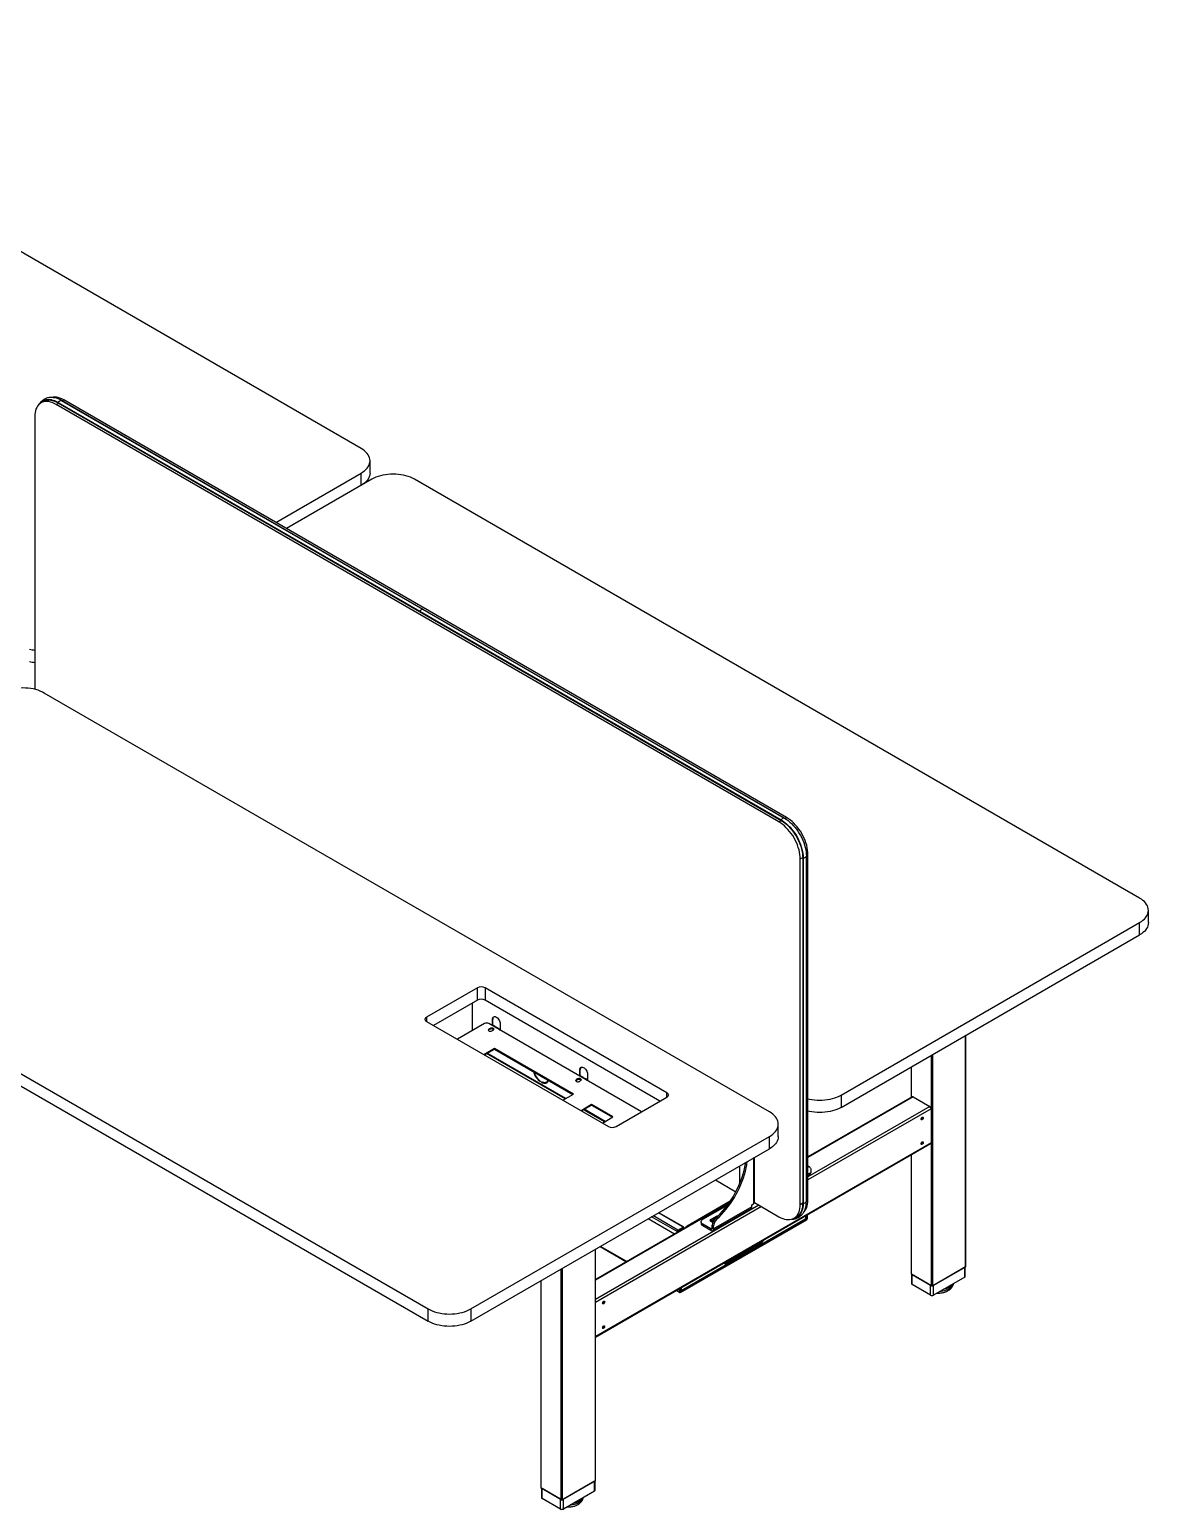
# Model space of a CAD drawing. Header units: millimetres. Extents: x -429 to 8084, y -321 to 4476.
# Drawn here: x 6229 to 8084, y 0 to 2452 of the extents above; entities that cross this region are included whole.
import ezdxf

# ---------------------------------------------------------------- set-up
doc = ezdxf.new("R2010")
doc.units = ezdxf.units.MM
doc.header["$LTSCALE"] = 100

msp = doc.modelspace()

# ---------------------------------------------------------------- linework, layer by layer
at = {"color": 7, "linetype": 'Continuous', "lineweight": -3}
for p, q in [((6778.51, 1758), (5576.43, 2451.95)), ((6252.53, 1836.27), (6247.58, 1833.42)), ((6272.58, 1830.94), (6276.55, 1833.23)), ((7471.12, 1139.04), (6272.58, 1830.94)), ((6276.11, 1833.8), (6875.39, 1487.85)), ((6276.11, 1833.8), (6276.11, 1833.55)), ((6276.11, 1833.55), (6875.39, 1487.6)), ((6276.16, 1833.46), (6875.43, 1487.51)), ((6276.28, 1834.24), (6875.55, 1488.29)), ((6281.6, 1837.32), (6880.88, 1491.36)), ((6880.94, 1491.34), (6281.67, 1837.29)), ((6282.62, 1836.74), (6285.31, 1838.29)), ((7483.85, 1146.38), (6285.31, 1838.29)), ((6237.22, 1810.52), (6237.22, 1358.84)), ((6636.8, 1635.37), (6778.51, 1717.18)), ((6778.51, 1696.77), (6778.51, 1717.18)), ((6793.16, 1717.18), (6793.16, 1737.59)), ((6796.19, 1706.98), (6654.48, 1625.17)), ((8068.98, 1013.03), (6866.9, 1706.98)), ((6875.39, 1487.85), (7474.66, 1141.89)), ((6875.39, 1487.85), (6875.39, 1487.6)), ((6875.39, 1487.6), (7474.66, 1141.65)), ((6875.43, 1487.51), (7474.7, 1141.56)), ((6875.55, 1488.29), (7474.83, 1142.34)), ((6880.88, 1491.36), (7480.15, 1145.41)), ((7480.21, 1145.39), (6880.94, 1491.34)), ((7455.21, 658.71), (6253.13, 1352.65)), ((7471.12, 1139.04), (7475.15, 1141.36)), ((7474.66, 1141.89), (7474.66, 1141.65)), ((7474.66, 1141.89), (7475.04, 1141.67)), ((7481.14, 1144.82), (7483.85, 1146.38)), ((7506.48, 1077.8), (7510.51, 1080.12)), ((7510.45, 1079.64), (7510.45, 507.24)), ((7510.72, 1079.43), (7510.51, 1079.55)), ((7510.51, 1079.55), (7510.51, 507.16)), ((7510.71, 1080.47), (7510.72, 1079.43)), ((7510.72, 1079.43), (7510.72, 507.04)), ((7511.19, 1079.35), (7511.19, 506.96)), ((7516.5, 1083.58), (7519.21, 1085.15)), ((7516.51, 1082.43), (7516.51, 510.03)), ((7516.53, 510.1), (7516.53, 1082.49)), ((7519.21, 512.75), (7519.21, 1085.15)), ((7506.48, 505.4), (7506.48, 1077.8)), ((5687.45, 1026.09), (6889.53, 332.14)), ((5687.45, 1005.68), (6889.53, 311.73)), ((8083.63, 972.2), (8083.63, 992.62)), ((7574.01, 686.47), (8068.98, 972.21)), ((8068.98, 951.79), (8068.98, 972.21)), ((7574.01, 666.05), (8068.98, 951.79)), ((6971.2, 864.24), (6887.05, 815.66)), ((6971.2, 843.82), (6971.2, 864.24)), ((7285.16, 690.34), (6983.93, 864.24)), ((6983.93, 864.24), (6983.93, 843.82)), ((6971.2, 843.82), (6898.37, 801.78)), ((6962.22, 838.64), (6962.22, 793)), ((6962.5, 838.8), (6962.5, 793.16)), ((7273.84, 676.46), (6983.93, 843.82)), ((6887.05, 815.66), (6887.05, 808.31)), ((6996.66, 812.39), (6996.09, 812.06)), ((6996.09, 802.32), (6996.09, 812.06)), ((6996.66, 802.31), (6996.66, 812.39)), ((6887.05, 808.31), (7188.28, 634.42)), ((6982.87, 804.91), (6937.9, 778.96)), ((7243.14, 658.74), (6989.94, 804.91)), ((6992.41, 796.95), (6990.29, 795.73)), ((6990.29, 794.91), (6992.41, 796.14)), ((6990.29, 794.91), (6990.29, 795.73)), ((6992.41, 796.14), (6992.41, 796.95)), ((6995.88, 802.22), (6995.24, 801.85)), ((6995.24, 792.87), (6997.36, 794.1)), ((6995.88, 802.22), (6997.65, 801.2)), ((6998.45, 801.28), (6996.68, 802.3)), ((6999.06, 800.38), (6997.65, 801.2)), ((6999.06, 800.38), (7001.18, 799.16)), ((7001.98, 799.24), (6999.86, 800.46)), ((7002.6, 798.34), (7001.18, 799.16)), ((7002.6, 798.34), (7004.72, 797.12)), ((7005.52, 797.2), (7003.4, 798.42)), ((7006.13, 796.3), (7004.72, 797.12)), ((7006.13, 796.3), (7007.9, 795.28)), ((7008.7, 795.36), (7006.93, 796.38)), ((7007.26, 794.91), (7007.9, 795.28)), ((7007.83, 794.59), (7007.9, 794.63)), ((7007.9, 794.63), (7007.9, 795.28)), ((7007.9, 794.63), (7008.46, 794.3)), ((7008.46, 794.3), (7008.82, 794.51)), ((7008.82, 794.1), (7008.46, 794.3)), ((7008.82, 804.71), (7008.82, 794.1)), ((7780.48, 401.87), (7780.48, 785.25)), ((7780.92, 402.48), (7780.92, 785.5)), ((6999.46, 763.5), (6982.07, 753.46)), ((6982.78, 753.05), (6999.46, 762.68)), ((7130.27, 687.98), (6999.46, 763.5)), ((6999.46, 762.68), (6999.46, 763.5)), ((6999.46, 762.68), (7129.56, 687.57)), ((7116.55, 680.06), (6986.44, 755.17)), ((7117.68, 680.71), (6987.57, 755.82)), ((7723.92, 370.44), (7723.92, 752.59)), ((7726.04, 370.44), (7726.04, 753.82)), ((7137.37, 713.27), (7135.25, 712.05)), ((7135.25, 711.23), (7137.37, 712.46)), ((7135.25, 711.23), (7135.25, 712.05)), ((7137.37, 712.46), (7137.37, 713.27)), ((7140.83, 718.54), (7140.2, 718.17)), ((7140.83, 718.54), (7142.6, 717.52)), ((7141.61, 728.7), (7141.05, 728.38)), ((7141.05, 718.64), (7141.05, 728.38)), ((7141.61, 718.63), (7141.61, 728.7)), ((7143.4, 717.6), (7141.63, 718.62)), ((7144.02, 716.7), (7142.6, 717.52)), ((7144.02, 716.7), (7146.14, 715.48)), ((7146.94, 715.56), (7144.82, 716.78)), ((7147.55, 714.66), (7146.14, 715.48)), ((7147.55, 714.66), (7149.67, 713.44)), ((7150.47, 713.52), (7148.35, 714.74)), ((7151.09, 712.62), (7149.67, 713.44)), ((7151.09, 712.62), (7152.86, 711.6)), ((7153.66, 711.68), (7151.89, 712.7)), ((7152.22, 711.23), (7152.86, 711.6)), ((7152.86, 710.95), (7152.86, 711.6)), ((7153.77, 721.03), (7153.77, 710.42)), ((7690.24, 733.15), (7690.24, 682.71)), ((7690.68, 682.96), (7690.68, 733.41)), ((7075.99, 708.39), (7075.99, 709.21)), ((7077.41, 708.39), (7077.41, 707.57)), ((7077.41, 707.57), (7077.97, 707.9)), ((7077.97, 708.11), (7077.97, 707.9)), ((7085.34, 707.69), (7086.34, 707.12)), ((7085.7, 707.88), (7086.27, 708.21)), ((7112.89, 677.94), (7130.27, 687.98)), ((7140.2, 709.19), (7142.32, 710.42)), ((7152.79, 710.91), (7152.86, 710.95)), ((7152.86, 710.95), (7153.42, 710.62)), ((7153.42, 710.62), (7153.77, 710.82)), ((7153.77, 710.42), (7153.42, 710.62)), ((7285.16, 683), (7285.16, 690.34)), ((7160.32, 670.63), (7142.94, 660.6)), ((7143.65, 660.19), (7160.32, 669.82)), ((7181.95, 642.3), (7147.31, 662.3)), ((7183.08, 642.95), (7148.44, 662.95)), ((7195.68, 650.22), (7160.32, 670.63)), ((7160.32, 669.82), (7160.32, 670.63)), ((7160.32, 669.82), (7194.97, 649.81)), ((7201.01, 634.42), (7285.16, 683)), ((7692.01, 683.73), (7519.21, 583.97)), ((7693.51, 683.58), (7519.21, 582.96)), ((7721.09, 667.66), (7519.21, 551.12)), ((7723.21, 663.98), (7519.21, 546.22)), ((7574.01, 686.47), (7574.01, 666.05)), ((7693.51, 683.58), (7721.09, 667.66)), ((7723.21, 663.98), (7723.21, 607.64)), ((7178.29, 640.19), (7195.68, 650.22)), ((7469.86, 617.88), (7469.86, 638.3)), ((7708.18, 649.18), (7708.14, 649.46)), ((6960.24, 332.14), (7455.21, 617.89)), ((7455.21, 597.47), (7455.21, 617.89)), ((6960.24, 311.73), (7455.21, 597.47)), ((7723.21, 607.64), (7167.15, 286.64)), ((7167.15, 285.62), (7722.59, 606.27)), ((7708.18, 608.36), (7708.14, 608.63)), ((7406.42, 540.68), (7406.42, 569.31)), ((7429.05, 582.37), (7429.05, 506.42)), ((7430.81, 508.87), (7430.81, 583.38)), ((7521.73, 567.44), (7519.61, 568.66)), ((7690.24, 587.6), (7690.24, 390.23)), ((7690.68, 389.62), (7690.68, 587.85)), ((7365.74, 545.82), (7399.65, 526.25)), ((7523.8, 557.85), (7519.21, 555.2)), ((7519.21, 553.17), (7522.56, 555.1)), ((7523.8, 562.86), (7523.8, 557.85)), ((7389.11, 508.87), (7167.15, 380.73)), ((7387.92, 507.17), (7167.15, 379.72)), ((7437.89, 504.17), (7167.15, 347.88)), ((7442.13, 501.72), (7167.15, 342.98)), ((7312.03, 467.84), (7271.34, 491.33)), ((7313.03, 467.94), (7271.93, 491.66)), ((7390.44, 510.83), (7318.96, 469.56)), ((7389.35, 509.22), (7319.8, 469.07)), ((7344.91, 480.7), (7385.9, 504.36)), ((7361.34, 462.03), (7424.98, 498.77)), ((7426.22, 501.52), (7362.58, 464.78)), ((7426.22, 504.79), (7429.05, 506.42)), ((7426.22, 501.52), (7426.22, 504.79)), ((7430.73, 508.31), (7471.12, 484.99)), ((7506.48, 505.4), (7510.45, 507.7)), ((7510.72, 507.04), (7510.51, 507.16)), ((7516.53, 511.2), (7519.21, 512.75)), ((7298.06, 456.31), (7254.37, 481.53)), ((7302.13, 460.49), (7260.03, 484.8)), ((7303.54, 462.94), (7262.86, 486.43)), ((7303.54, 462.94), (7312.03, 467.84)), ((7303.54, 462.13), (7312.03, 467.02)), ((7307.78, 360.06), (7517.09, 480.89)), ((7307.78, 359.24), (7517.09, 480.07)), ((7308.27, 361.49), (7515.61, 481.18)), ((7309.13, 362.79), (7515.74, 482.07)), ((7312.91, 464.88), (7310.61, 466.21)), ((7313.5, 465.22), (7311.2, 466.55)), ((7312.03, 467.02), (7312.03, 467.84)), ((7312.73, 466.62), (7312.03, 467.02)), ((7313.44, 467.02), (7312.73, 466.62)), ((7312.73, 466.62), (7312.73, 465.66)), ((7313.44, 467.02), (7313.44, 465.25)), ((7318.96, 469.56), (7319.8, 469.07)), ((7341.98, 476.62), (7341.98, 474.17)), ((7358.34, 464.78), (7344.91, 472.54)), ((7344.91, 470.09), (7344.91, 472.54)), ((7358.34, 462.33), (7344.91, 470.09)), ((7358.34, 464.78), (7360.46, 466.01)), ((7358.69, 480.7), (7366.12, 484.99)), ((7358.69, 478.25), (7366.12, 482.54)), ((7358.69, 478.25), (7358.69, 480.7)), ((7360.46, 471.01), (7362.58, 469.79)), ((7360.46, 466.01), (7360.46, 471.01)), ((7360.46, 466.01), (7362.58, 464.78)), ((7362.58, 464.78), (7362.58, 469.79)), ((7367.74, 480.63), (7365.62, 481.85)), ((7366.12, 482.54), (7366.12, 484.99)), ((7366.12, 482.54), (7366.68, 482.81)), ((7496.12, 482.51), (7501.07, 485.37)), ((7515.74, 482.07), (7515.74, 486.86)), ((7517.09, 480.89), (7515.79, 481.63)), ((7516.45, 482.63), (7516.45, 487.27)), ((7517.79, 482.11), (7516.45, 482.89)), ((7517.09, 480.07), (7517.09, 480.89)), ((7517.79, 482.11), (7517.79, 488.04)), ((7517.79, 482.11), (7518.5, 482.52)), ((7518.5, 482.52), (7518.5, 488.45)), ((7302.83, 460.9), (7302.13, 460.49)), ((7302.13, 458.65), (7302.13, 460.49)), ((7302.83, 459.06), (7302.83, 460.9)), ((7304.43, 459.98), (7302.83, 460.9)), ((7303.54, 462.94), (7303.54, 462.13)), ((7307.26, 461.61), (7304.95, 462.94)), ((7358.34, 464.78), (7358.34, 462.33)), ((7440.72, 441.7), (7430.47, 435.78)), ((7166.72, 47.55), (7166.72, 430.93)), ((7167.15, 48.16), (7167.15, 431.18)), ((7174.58, 435.46), (7218.27, 410.24)), ((7218.85, 410.58), (7175.16, 435.8)), ((7429.76, 435.37), (7395.11, 415.37)), ((7395.11, 414.55), (7429.76, 434.56)), ((7429.05, 434.96), (7429.76, 434.56)), ((7429.76, 434.56), (7429.76, 435.37)), ((7430.47, 434.96), (7440.72, 440.88)), ((7430.47, 435.78), (7430.47, 434.96)), ((7440.01, 441.29), (7440.72, 440.88)), ((7110.15, 16.12), (7110.15, 398.27)), ((7112.27, 16.12), (7112.27, 399.49)), ((7383.4, 408.66), (7384.15, 408.23)), ((7394.4, 414.96), (7384.15, 409.04)), ((7384.15, 408.23), (7394.4, 414.15)), ((7393.7, 414.55), (7394.4, 414.15)), ((7394.4, 414.15), (7394.4, 414.96)), ((7395.11, 415.37), (7395.11, 414.55)), ((7780.48, 401.87), (7726.04, 370.44)), ((7779.07, 401.05), (7727.45, 371.25)), ((7779.07, 384.72), (7779.07, 401.05)), ((7780.09, 386.15), (7780.09, 401.64)), ((7076.47, 378.83), (7076.47, 35.91)), ((7076.91, 35.3), (7076.91, 379.08)), ((7723.92, 370.44), (7690.68, 389.62)), ((7691.07, 389.4), (7691.07, 373.9)), ((7722.5, 371.25), (7692.1, 388.81)), ((7692.1, 372.48), (7692.1, 388.81)), ((7722.5, 354.92), (7692.1, 372.48)), ((7722.5, 354.92), (7722.5, 371.25)), ((7779.07, 384.72), (7727.45, 354.92)), ((7727.45, 354.92), (7727.45, 371.25)), ((7300.64, 362.69), (7306.78, 359.14)), ((7306.37, 360.06), (7301.23, 363.02)), ((7306.37, 365.99), (7306.37, 360.06)), ((7306.37, 360.06), (7307.08, 360.47)), ((7307.08, 366.4), (7307.08, 360.47)), ((7307.78, 360.06), (7307.08, 360.47)), ((7307.78, 360.06), (7307.78, 359.24)), ((7309.13, 367.58), (7309.13, 362.79)), ((6889.53, 311.73), (6889.53, 332.14)), ((6960.24, 332.14), (6960.24, 311.73)), ((7110.15, 16.12), (7076.91, 35.3)), ((7077.3, 35.08), (7077.3, 19.58)), ((7108.73, 16.93), (7078.33, 34.48)), ((7078.33, 18.15), (7078.33, 34.48)), ((7166.72, 47.55), (7112.27, 16.12)), ((7165.3, 46.73), (7113.68, 16.93)), ((7165.3, 30.4), (7113.68, 0.6)), ((7165.3, 30.4), (7165.3, 46.73)), ((7166.33, 31.83), (7166.33, 47.32)), ((7108.73, 0.6), (7078.33, 18.15)), ((7108.73, 0.6), (7108.73, 16.93)), ((7113.68, 0.6), (7113.68, 16.93))]:
    msp.add_line(p, q, dxfattribs=at)
at = {"color": 7, "linetype": 'Continuous', "lineweight": -3, "flags": 128}
for points in [[(6252.56, 1837.77), (6253.95, 1838.28), (6256.39, 1838.89), (6258.97, 1839.17), (6261.67, 1839.14), (6264.47, 1838.78), (6267.35, 1838.11), (6270.3, 1837.12), (6273.28, 1835.83), (6276.28, 1834.24)], [(6285.31, 1838.29), (6282.23, 1839.91), (6279.17, 1841.21), (6276.16, 1842.18), (6273.21, 1842.81), (6270.36, 1843.09), (6267.63, 1843.02), (6265.03, 1842.61), (6264.12, 1842.38)], [(6272.58, 1830.94), (6269.5, 1832.57), (6266.44, 1833.87), (6263.43, 1834.83), (6260.49, 1835.46), (6257.64, 1835.74), (6254.9, 1835.68), (6252.3, 1835.26), (6249.85, 1834.51), (6247.58, 1833.42), (6245.49, 1831.99), (6243.62, 1830.25), (6241.96, 1828.2), (6240.54, 1825.87), (6239.36, 1823.26), (6238.43, 1820.4), (6237.76, 1817.3), (6237.36, 1814.01), (6237.22, 1810.52)], [(6245.84, 1832.26), (6246.57, 1833.09), (6248.49, 1834.87), (6250.61, 1836.32), (6252.93, 1837.44), (6255.43, 1838.21), (6258.08, 1838.63), (6260.87, 1838.7), (6263.78, 1838.41), (6266.78, 1837.77), (6269.85, 1836.78), (6272.97, 1835.46), (6276.11, 1833.8)], [(6246.87, 1832.98), (6248.65, 1834.62), (6250.76, 1836.06), (6253.07, 1837.17), (6255.55, 1837.94), (6258.19, 1838.36), (6260.96, 1838.42), (6263.85, 1838.14), (6266.84, 1837.5), (6269.89, 1836.52), (6272.99, 1835.2), (6276.11, 1833.55)], [(6249.25, 1834.38), (6250.86, 1835.84), (6251.09, 1836.02)], [(6250.55, 1835.13), (6251.24, 1835.72), (6253.05, 1836.98)], [(6252.53, 1836.27), (6254.8, 1837.37), (6257.24, 1838.12)], [(6281.67, 1837.29), (6281.64, 1837.31), (6281.6, 1837.32)], [(6778.51, 1717.18), (6781.46, 1719.04), (6784.12, 1721.03), (6786.46, 1723.16), (6788.47, 1725.39), (6790.14, 1727.72), (6791.45, 1730.12), (6792.4, 1732.58), (6792.97, 1735.07), (6793.16, 1737.59), (6792.97, 1740.11), (6792.4, 1742.6), (6791.45, 1745.06), (6790.14, 1747.46), (6788.47, 1749.79), (6786.46, 1752.02), (6784.12, 1754.15), (6781.46, 1756.14), (6778.51, 1758)], [(6793.16, 1717.18), (6792.97, 1714.66), (6792.4, 1712.16), (6791.45, 1709.71), (6790.14, 1707.3), (6788.47, 1704.98), (6786.46, 1702.74), (6784.12, 1700.62), (6781.46, 1698.62), (6778.96, 1697.03)], [(6866.9, 1706.98), (6863.69, 1708.68), (6860.23, 1710.21), (6856.55, 1711.56), (6852.68, 1712.73), (6848.65, 1713.69), (6844.49, 1714.45), (6840.23, 1714.99), (6835.9, 1715.32), (6831.55, 1715.43), (6827.19, 1715.32), (6822.86, 1714.99), (6818.61, 1714.45), (6814.45, 1713.69), (6810.42, 1712.73), (6806.55, 1711.56), (6802.87, 1710.21), (6799.41, 1708.68), (6796.19, 1706.98)], [(6880.94, 1491.34), (6880.91, 1491.35), (6880.88, 1491.36)], [(6253.13, 1352.65), (6249.92, 1354.36), (6246.46, 1355.89), (6242.78, 1357.24), (6238.91, 1358.4), (6234.88, 1359.37), (6230.72, 1360.12), (6226.46, 1360.67), (6222.14, 1361), (6217.78, 1361.11), (6213.42, 1361), (6209.1, 1360.67), (6204.84, 1360.12), (6200.68, 1359.37), (6196.65, 1358.4), (6192.78, 1357.24), (6189.1, 1355.89), (6185.64, 1354.36), (6182.42, 1352.65)], [(7506.48, 1077.8), (7506.35, 1081.43), (7505.94, 1085.2), (7505.28, 1089.06), (7504.35, 1092.99), (7503.17, 1096.96), (7501.74, 1100.95), (7500.09, 1104.91), (7498.21, 1108.82), (7496.12, 1112.65), (7493.85, 1116.36), (7491.4, 1119.95), (7488.8, 1123.36), (7486.07, 1126.58), (7483.22, 1129.59), (7480.28, 1132.36), (7477.26, 1134.87), (7474.21, 1137.1), (7471.12, 1139.04)], [(7474.66, 1141.65), (7477.78, 1139.69), (7480.89, 1137.43), (7483.94, 1134.88), (7486.92, 1132.07), (7489.81, 1129.02), (7492.59, 1125.75), (7495.22, 1122.29), (7497.7, 1118.66), (7500.01, 1114.89), (7502.12, 1111.01), (7504.03, 1107.04), (7505.71, 1103.03), (7507.15, 1098.99), (7508.35, 1094.96), (7509.29, 1090.97), (7509.97, 1087.06), (7510.37, 1083.24), (7510.51, 1079.55)], [(7474.83, 1142.34), (7477.83, 1140.46), (7480.81, 1138.31), (7483.75, 1135.9), (7486.63, 1133.24), (7489.43, 1130.37), (7492.13, 1127.28), (7494.72, 1124.02), (7497.16, 1120.59), (7499.45, 1117.02), (7501.58, 1113.34), (7503.52, 1109.57), (7505.27, 1105.74), (7506.81, 1101.87), (7508.13, 1097.99), (7509.22, 1094.13), (7510.08, 1090.3), (7510.69, 1086.55), (7511.07, 1082.89), (7511.19, 1079.35)], [(7475.04, 1141.67), (7477.8, 1139.92), (7480.92, 1137.65), (7483.99, 1135.09), (7486.99, 1132.26), (7489.9, 1129.19), (7492.69, 1125.9), (7495.34, 1122.42), (7497.84, 1118.77), (7500.16, 1114.98), (7502.29, 1111.07), (7504.2, 1107.08), (7505.89, 1103.04), (7507.34, 1098.98), (7508.55, 1094.93), (7509.49, 1090.92), (7510.17, 1086.98), (7510.59, 1083.14), (7510.71, 1080.47)], [(7480.15, 1145.41), (7483.15, 1143.53), (7486.14, 1141.38), (7489.08, 1138.97), (7491.96, 1136.32), (7494.76, 1133.44), (7497.46, 1130.36), (7500.04, 1127.09), (7502.48, 1123.66), (7504.78, 1120.09), (7506.9, 1116.41), (7508.85, 1112.64), (7510.59, 1108.81), (7512.13, 1104.94), (7513.45, 1101.06), (7514.54, 1097.2), (7515.4, 1093.38), (7516.02, 1089.62), (7516.39, 1085.97), (7516.51, 1082.43)], [(7480.21, 1145.39), (7480.19, 1145.4), (7480.15, 1145.41)], [(7519.21, 1085.15), (7519.07, 1088.78), (7518.67, 1092.55), (7518, 1096.41), (7517.08, 1100.34), (7515.9, 1104.31), (7514.47, 1108.29), (7512.81, 1112.25), (7510.94, 1116.16), (7508.85, 1119.99), (7506.58, 1123.71), (7504.13, 1127.29), (7501.53, 1130.71), (7498.79, 1133.93), (7495.94, 1136.94), (7493, 1139.71), (7489.99, 1142.22), (7486.93, 1144.45), (7483.85, 1146.38)], [(7516.53, 1082.49), (7516.52, 1082.46), (7516.51, 1082.43)], [(8068.98, 972.21), (8071.93, 974.06), (8074.59, 976.06), (8076.93, 978.19), (8078.94, 980.42), (8080.61, 982.75), (8081.92, 985.15), (8082.87, 987.61), (8083.44, 990.1), (8083.63, 992.62), (8083.44, 995.13), (8082.87, 997.63), (8081.92, 1000.09), (8080.61, 1002.49), (8078.94, 1004.82), (8076.93, 1007.05), (8074.59, 1009.17), (8071.93, 1011.17), (8068.98, 1013.03)], [(8083.63, 972.2), (8083.44, 969.69), (8082.87, 967.19), (8081.92, 964.73), (8080.61, 962.33), (8078.94, 960.01), (8076.93, 957.77), (8074.59, 955.65), (8071.93, 953.65), (8068.98, 951.79)], [(6887.05, 808.31), (6885.94, 809.1), (6885.1, 810), (6884.59, 810.97), (6884.42, 811.99), (6884.59, 813), (6885.1, 813.98), (6885.94, 814.87), (6887.05, 815.66)], [(6996.09, 812.06), (6996.23, 813.51), (6996.64, 814.73), (6997.31, 815.68), (6998.2, 816.31), (6999.27, 816.59), (7000.49, 816.51), (7001.79, 816.08), (7003.12, 815.31), (7004.42, 814.24), (7005.64, 812.91), (7006.71, 811.39), (7007.6, 809.73), (7008.27, 808.02), (7008.68, 806.32), (7008.82, 804.71)], [(6990.29, 795.73), (6989.59, 795.16), (6989.28, 794.48), (6989.39, 793.78), (6989.9, 793.14), (6990.76, 792.65), (6991.86, 792.35), (6993.07, 792.29), (6994.25, 792.47), (6995.24, 792.87)], [(6989.34, 793.89), (6989.59, 794.34), (6990.29, 794.91)], [(6997.36, 794.1), (6998.06, 794.67), (6998.37, 795.35), (6998.27, 796.05), (6997.76, 796.69), (6996.9, 797.18), (6995.79, 797.48), (6994.58, 797.54), (6993.41, 797.36), (6992.41, 796.95)], [(6992.41, 796.14), (6993.41, 796.54), (6994.58, 796.72), (6995.79, 796.66), (6996.9, 796.36), (6997.76, 795.87), (6998.27, 795.23), (6998.32, 795.12)], [(6997.22, 796.06), (6996.18, 796.51), (6995.46, 796.7)], [(6998.31, 795.09), (6998.01, 795.46), (6997.22, 796.06)], [(6998.09, 794.71), (6998.01, 794.8), (6997.22, 795.4)], [(7073.13, 711.43), (7074.61, 710.13), (7075.99, 709.09)], [(7088.54, 711.25), (7087.91, 710.04), (7086.91, 708.81), (7085.7, 707.88), (7084.3, 707.29), (7082.73, 707.05), (7081.03, 707.15), (7079.25, 707.6), (7077.41, 708.39)], [(7135.25, 712.05), (7134.55, 711.47), (7134.24, 710.8), (7134.34, 710.1), (7134.86, 709.46), (7135.72, 708.96), (7136.82, 708.67), (7138.03, 708.61), (7139.2, 708.79), (7140.2, 709.19)], [(7134.3, 710.21), (7134.55, 710.66), (7135.25, 711.23)], [(7142.32, 710.42), (7143.02, 710.99), (7143.33, 711.67), (7143.23, 712.37), (7142.71, 713), (7141.85, 713.5), (7140.75, 713.8), (7139.54, 713.86), (7138.37, 713.68), (7137.37, 713.27)], [(7137.37, 712.46), (7138.37, 712.86), (7139.54, 713.04), (7140.75, 712.98), (7141.85, 712.68), (7142.71, 712.19), (7143.23, 711.55), (7143.27, 711.44)], [(7142.18, 712.37), (7141.14, 712.83), (7140.42, 713.02)], [(7141.05, 728.38), (7141.19, 729.83), (7141.6, 731.05), (7142.26, 732), (7143.15, 732.62), (7144.23, 732.91), (7145.44, 732.83), (7146.75, 732.4), (7148.08, 731.63), (7149.38, 730.56), (7150.59, 729.23), (7151.67, 727.71), (7152.56, 726.05), (7153.22, 724.34), (7153.64, 722.64), (7153.77, 721.03)], [(7143.26, 711.41), (7142.97, 711.77), (7142.18, 712.37)], [(7143.05, 711.03), (7142.97, 711.12), (7142.18, 711.72)], [(7077.41, 707.57), (7079.36, 706.73), (7081.25, 706.25), (7083.05, 706.13), (7084.71, 706.39), (7086.2, 707.02), (7087.49, 708), (7088.54, 709.3), (7089.3, 710.82)], [(7285.16, 690.34), (7286.27, 689.56), (7287.11, 688.66), (7287.62, 687.68), (7287.79, 686.67), (7287.62, 685.66), (7287.11, 684.68), (7286.27, 683.78), (7285.16, 683)], [(7519.21, 680.28), (7521.55, 679.75), (7525.71, 678.99), (7529.97, 678.45), (7534.3, 678.12), (7538.65, 678.01), (7543.01, 678.12), (7547.34, 678.45), (7551.59, 678.99), (7555.75, 679.75), (7559.78, 680.72), (7563.65, 681.88), (7567.33, 683.23), (7570.79, 684.76), (7574.01, 686.47)], [(7574.01, 666.05), (7570.79, 664.35), (7567.33, 662.82), (7563.65, 661.46), (7559.78, 660.3), (7555.75, 659.34), (7551.59, 658.58), (7547.34, 658.04), (7543.01, 657.71), (7538.65, 657.6), (7534.3, 657.71), (7529.97, 658.04), (7525.71, 658.58), (7521.55, 659.34), (7519.21, 659.87)], [(7455.21, 617.89), (7458.16, 619.74), (7460.82, 621.74), (7463.16, 623.86), (7465.17, 626.1), (7466.84, 628.42), (7468.16, 630.83), (7469.1, 633.28), (7469.67, 635.78), (7469.86, 638.3), (7469.67, 640.81), (7469.1, 643.31), (7468.16, 645.77), (7466.84, 648.17), (7465.17, 650.5), (7463.16, 652.73), (7460.82, 654.85), (7458.16, 656.85), (7455.21, 658.71)], [(7706.94, 646.84), (7707.08, 647.7), (7707.46, 648.58), (7708.04, 649.35), (7708.71, 649.9), (7709.39, 650.13), (7709.96, 650.02), (7710.35, 649.58), (7710.48, 648.88), (7710.35, 648.02), (7709.96, 647.14), (7709.39, 646.36), (7708.71, 645.82), (7708.04, 645.58), (7707.46, 645.69), (7707.08, 646.13), (7706.94, 646.84)], [(7469.86, 617.88), (7469.67, 615.37), (7469.1, 612.87), (7468.16, 610.41), (7466.84, 608.01), (7465.17, 605.68), (7463.16, 603.45), (7460.82, 601.33), (7458.16, 599.33), (7455.21, 597.47)], [(7706.94, 606.01), (7707.08, 606.87), (7707.46, 607.75), (7708.04, 608.53), (7708.71, 609.07), (7709.39, 609.31), (7709.96, 609.2), (7710.35, 608.75), (7710.48, 608.05), (7710.35, 607.19), (7709.96, 606.31), (7709.39, 605.54), (7708.71, 604.99), (7708.04, 604.75), (7707.46, 604.87), (7707.08, 605.31), (7706.94, 606.01)], [(7365.62, 481.85), (7369.7, 485.68), (7373.69, 489.75), (7377.58, 494.03), (7381.36, 498.51), (7385.02, 503.18), (7388.53, 508.02), (7391.88, 513.01), (7395.08, 518.14), (7398.09, 523.37), (7400.92, 528.71), (7403.55, 534.12), (7405.96, 539.58), (7408.17, 545.08), (7410.14, 550.6), (7411.89, 556.11), (7413.39, 561.6), (7414.65, 567.04), (7415.67, 572.42), (7416.05, 574.86)], [(7367.74, 480.63), (7371.82, 484.46), (7375.81, 488.52), (7379.7, 492.8), (7383.48, 497.29), (7387.14, 501.96), (7390.65, 506.8), (7394.01, 511.79), (7397.2, 516.91), (7400.21, 522.15), (7403.04, 527.48), (7405.67, 532.89), (7408.09, 538.36), (7410.29, 543.86), (7412.26, 549.37), (7414.01, 554.88), (7415.51, 560.37), (7416.78, 565.82), (7417.79, 571.19), (7418.52, 576.29)], [(7519.61, 568.66), (7519.48, 568.73), (7519.21, 568.86)], [(7519.21, 567.85), (7519.72, 567.9), (7520.71, 567.82), (7521.61, 567.5), (7522.37, 566.96), (7522.98, 566.2), (7523.44, 565.25), (7523.71, 564.12), (7523.8, 562.86)], [(7471.12, 484.99), (7474.21, 483.36), (7477.26, 482.06), (7480.28, 481.1), (7483.22, 480.47), (7486.07, 480.19), (7488.8, 480.25), (7491.4, 480.66), (7493.85, 481.42), (7496.12, 482.51), (7498.21, 483.94), (7500.09, 485.68), (7501.74, 487.72), (7503.17, 490.06), (7504.35, 492.67), (7505.28, 495.53), (7505.94, 498.62), (7506.35, 501.92), (7506.48, 505.4)], [(7510.72, 507.04), (7510.59, 503.49), (7510.17, 500.12), (7509.49, 496.97), (7508.55, 494.05), (7507.34, 491.39), (7505.89, 489), (7504.2, 486.92), (7502.29, 485.14), (7500.16, 483.69), (7497.84, 482.57), (7495.34, 481.8), (7494.25, 481.58)], [(7510.51, 507.16), (7510.37, 503.63), (7509.97, 500.28), (7509.29, 497.15), (7508.35, 494.25), (7507.15, 491.6), (7505.71, 489.23), (7504.03, 487.16), (7502.12, 485.39), (7500.01, 483.95), (7497.7, 482.84), (7495.39, 482.11)], [(7510.52, 507.33), (7510.38, 503.81), (7509.98, 500.48), (7509.3, 497.36), (7508.36, 494.47), (7507.17, 491.83), (7505.73, 489.47), (7504.06, 487.4), (7502.16, 485.64), (7500.06, 484.21), (7497.76, 483.1), (7496.26, 482.59)], [(7511.19, 506.96), (7511.07, 503.56), (7510.69, 500.33), (7510.08, 497.29), (7509.22, 494.46), (7508.13, 491.86), (7506.81, 489.5), (7505.27, 487.41), (7503.55, 485.62)], [(7512.36, 492.55), (7512.81, 493.02), (7514.47, 495.07), (7515.9, 497.41), (7517.08, 500.02), (7518, 502.88), (7518.67, 505.97), (7519.07, 509.27), (7519.21, 512.75)], [(7516.53, 510.1), (7516.52, 510.07), (7516.51, 510.03)], [(7319.8, 469.07), (7319.11, 468.59), (7318.68, 468.21)], [(7344.91, 472.54), (7343.66, 473.41), (7342.74, 474.41), (7342.17, 475.49), (7341.98, 476.62), (7342.17, 477.74), (7342.74, 478.83), (7343.66, 479.83), (7344.91, 480.7)], [(7361.57, 476.03), (7360.39, 476.19), (7359.21, 476.57), (7358.25, 477.12), (7357.6, 477.8), (7357.32, 478.57), (7357.41, 479.34), (7357.88, 480.08), (7358.69, 480.7)], [(7357.8, 477.54), (7357.88, 477.63), (7358.69, 478.25)], [(7500.14, 484.25), (7499.86, 484.14), (7497.79, 483.47)], [(7501.94, 485.47), (7499.95, 484.54), (7499.09, 484.23)], [(7505.03, 488.53), (7503.16, 486.79), (7501.07, 485.37), (7501.07, 485.37)], [(7759.95, 373.69), (7759.68, 372.58), (7758.97, 370.92), (7757.92, 369.32), (7756.55, 367.81), (7754.87, 366.41), (7752.91, 365.13), (7750.69, 363.99), (7748.26, 363.02), (7745.64, 362.23), (7742.87, 361.62), (7740, 361.22), (7738.08, 361.06)], [(7758.76, 373), (7757.92, 371.77), (7756.55, 370.26), (7754.87, 368.85), (7752.91, 367.58), (7750.69, 366.44), (7748.26, 365.47), (7745.64, 364.68), (7743.51, 364.2)], [(7178.74, 341.91), (7178.87, 342.77), (7179.25, 343.65), (7179.83, 344.42), (7180.5, 344.97), (7181.18, 345.21), (7181.75, 345.09), (7182.14, 344.65), (7182.27, 343.95), (7182.14, 343.09), (7181.75, 342.21), (7181.18, 341.43), (7180.5, 340.89), (7179.83, 340.65), (7179.25, 340.76), (7178.87, 341.21), (7178.74, 341.91)], [(6889.53, 332.14), (6892.75, 330.44), (6896.21, 328.91), (6899.88, 327.56), (6903.75, 326.39), (6907.78, 325.43), (6911.94, 324.67), (6916.2, 324.13), (6920.53, 323.8), (6924.88, 323.69), (6929.24, 323.8), (6933.57, 324.13), (6937.83, 324.67), (6941.99, 325.43), (6946.02, 326.39), (6949.88, 327.56), (6953.56, 328.91), (6957.02, 330.44), (6960.24, 332.14)], [(6960.24, 311.73), (6957.02, 310.03), (6953.56, 308.5), (6949.88, 307.14), (6946.02, 305.98), (6941.99, 305.02), (6937.83, 304.26), (6933.57, 303.71), (6929.24, 303.39), (6924.88, 303.28), (6920.53, 303.39), (6916.2, 303.71), (6911.94, 304.26), (6907.78, 305.02), (6903.75, 305.98), (6899.88, 307.14), (6896.21, 308.5), (6892.75, 310.03), (6889.53, 311.73)], [(7178.74, 301.08), (7178.87, 301.94), (7179.25, 302.82), (7179.83, 303.6), (7180.5, 304.14), (7181.18, 304.38), (7181.75, 304.27), (7182.14, 303.83), (7182.27, 303.12), (7182.14, 302.26), (7181.75, 301.38), (7181.18, 300.61), (7180.5, 300.06), (7179.83, 299.83), (7179.25, 299.94), (7178.87, 300.38), (7178.74, 301.08)], [(7146.19, 19.37), (7145.91, 18.26), (7145.2, 16.6), (7144.16, 15), (7142.78, 13.49), (7141.1, 12.08), (7139.14, 10.81), (7136.92, 9.67), (7134.49, 8.7), (7131.87, 7.91), (7129.1, 7.3), (7126.23, 6.89), (7124.31, 6.74)], [(7144.99, 18.68), (7144.16, 17.45), (7142.78, 15.94), (7141.1, 14.53), (7139.14, 13.26), (7136.92, 12.12), (7134.49, 11.15), (7131.87, 10.36), (7129.75, 9.87)]]:
    msp.add_lwpolyline(points, dxfattribs=at)
at = {"color": 7, "linetype": 'Continuous', "lineweight": -3}
for centre, radius, start, end in [((6262.45, 1805.19), 37.41, 59.19192, 77.9383), ((6259.51, 1821.32), 17.86, 112.92482, 145.84037), ((6260.22, 1819.9), 18.47, 83.85377, 132.59793), ((6276.88, 1833.76), 0.763, 141.30471, 177.43), ((6276.21, 1833.54), 0.1, 174.19564, 234.49218), ((6281.79, 1830.84), 6.48, 91.67597, 148.31865), ((6876.15, 1487.81), 0.763, 141.30471, 177.43), ((6875.49, 1487.59), 0.1, 174.19564, 234.49218), ((6881.07, 1484.89), 6.48, 91.67597, 148.31865), ((6247.27, 1501.66), 78.62, 256.36927, 262.66136), ((6247.27, 1481.25), 78.62, 256.36927, 262.66136), ((7475.42, 1141.86), 0.763, 141.30471, 177.43), ((7474.76, 1141.64), 0.1, 174.19564, 234.49218), ((7480.34, 1138.93), 6.48, 91.67597, 148.31865), ((7510.55, 1079.64), 0.1, 185.51136, 245.80878), ((7511.07, 1080.11), 0.763, 242.57351, 278.69449), ((7511, 1085.83), 6.48, 271.68015, 328.31448), ((6977.56, 851.96), 13.83, 62.60967, 117.39033), ((6977.56, 831.54), 13.83, 62.60967, 117.39033), ((7001.24, 812.83), 4.61, 130.56272, 185.49368), ((6986.4, 798.09), 7.69, 62.60967, 117.39033), ((6993.81, 788.71), 7.52, 62.97952, 101.60985), ((6996.35, 801.57), 0.805, 65.69288, 125.61758), ((6998.09, 800.66), 0.699, 350.78596, 129.20329), ((6999.53, 799.73), 0.805, 65.69288, 125.61758), ((7001.62, 798.62), 0.699, 350.78596, 129.20329), ((7003.06, 797.69), 0.805, 65.69288, 125.61758), ((7005.16, 796.58), 0.699, 350.78596, 129.20329), ((7006.6, 795.65), 0.805, 65.69288, 125.61758), ((7008.35, 794.71), 0.724, 49.73343, 128.49886), ((7008.12, 794.36), 0.349, 350.78596, 129.20329), ((7093.22, 733.11), 30.14, 194.90276, 235.12809), ((7092.37, 732.61), 28.57, 195.60819, 235.01787), ((7138.76, 705.03), 7.52, 62.97952, 101.60985), ((7141.3, 717.88), 0.805, 65.69288, 125.61758), ((7146.2, 729.15), 4.61, 130.56272, 185.49368), ((7143.04, 716.98), 0.699, 350.78596, 129.20329), ((7144.49, 716.05), 0.805, 65.69288, 125.61758), ((7146.58, 714.94), 0.699, 350.78596, 129.20329), ((7148.02, 714.01), 0.805, 65.69288, 125.61758), ((7150.12, 712.89), 0.699, 350.78596, 129.20329), ((7151.56, 711.97), 0.805, 65.69288, 125.61758), ((7153.31, 711.03), 0.724, 49.73343, 128.49886), ((7082.9, 715.68), 9.21, 237.62188, 292.83499), ((7082.87, 713.93), 6.65, 300.69767, 334.49512), ((7153.08, 710.68), 0.349, 350.78596, 129.20329), ((7692.63, 682.35), 1.51, 54.38242, 114.30712), ((7718.6, 663.77), 4.61, 2.60548, 57.39452), ((7706.01, 649.42), 3.33, 287.90667, 12.09871), ((7706.41, 649.2), 1.77, 290.71777, 359.37712), ((7194.65, 646.7), 13.83, 242.60967, 297.39033), ((7706.01, 608.59), 3.33, 287.90667, 12.09871), ((7706.41, 608.38), 1.77, 290.71777, 359.37712), ((7721.78, 607.46), 1.44, 304.05635, 7.25583), ((7520.86, 557.53), 2.96, 305.01333, 6.29885), ((7423.28, 501.19), 2.96, 305.01333, 6.29885), ((7427.81, 509.17), 3.02, 294.37466, 354.3052), ((7510.55, 507.25), 0.1, 185.51136, 245.80878), ((7511.07, 507.71), 0.763, 242.57351, 278.69449), ((7511, 513.44), 6.48, 271.68015, 328.31448), ((7479.36, 509.48), 37.16, 341.31519, 0.84584), ((7312.58, 467.16), 0.873, 350.78596, 129.20329), ((7312.3, 466.69), 0.437, 350.78596, 129.20329), ((7322.77, 463.44), 7.21, 121.95194, 151.06898), ((7346.98, 474.67), 5.03, 185.6948, 245.62534), ((7359.17, 465.8), 1.31, 230.79671, 9.21404), ((7376.11, 470.21), 15.67, 132.03259, 177.06723), ((7362.97, 478.46), 1.96, 122.50021, 237.30215), ((7364.25, 476.11), 3.57, 100.22472, 151.72879), ((7378.24, 468.98), 15.67, 132.03259, 177.06723), ((7365.56, 474.32), 6.89, 95.24874, 112.75758), ((7369.39, 478.79), 7, 86.60656, 117.80957), ((7491.63, 498.84), 17.8, 274.14028, 312.05502), ((7515.43, 482.66), 3.07, 302.60548, 357.39452), ((7516.26, 482.18), 1.54, 302.60548, 357.39452), ((7305.2, 460.35), 3.07, 122.60548, 177.39452), ((7304.37, 460.83), 1.54, 122.60548, 177.39452), ((7360, 464.36), 2.62, 230.79671, 9.21404), ((7432.72, 453.48), 14.92, 302.40321, 332.38733), ((7433.95, 452.59), 12.82, 301.87277, 329.00086), ((7381.26, 412.11), 4.84, 241.04981, 306.64644), ((7380.24, 412.87), 5.11, 255.95188, 298.87397), ((7381.47, 412.85), 4.65, 250.68105, 305.1694), ((7780.17, 402.56), 0.754, 294.37466, 354.3052), ((7690.99, 390.31), 0.754, 185.6948, 245.62534), ((7692.82, 374.08), 1.76, 185.6948, 245.62534), ((7724.98, 372.48), 2.31, 242.60967, 297.39033), ((7778.34, 386.32), 1.76, 294.37466, 354.3052), ((7177.8, 344.49), 3.33, 287.90667, 12.09871), ((7178.29, 344.21), 1.67, 288.69061, 11.31476), ((7307.23, 359.92), 0.873, 170.78596, 309.20329), ((7307.51, 360.4), 0.437, 170.78596, 309.20329), ((7724.98, 359.7), 5.38, 242.60967, 297.39033), ((7177.8, 303.66), 3.33, 287.90667, 12.09871), ((7178.29, 303.38), 1.67, 288.69062, 11.31476), ((7077.22, 35.99), 0.754, 185.6948, 245.62534), ((7164.57, 32), 1.76, 294.37466, 354.3052), ((7166.4, 48.23), 0.754, 294.37466, 354.3052), ((7079.05, 19.76), 1.76, 185.6948, 245.62534), ((7111.21, 5.38), 5.38, 242.60967, 297.39033), ((7111.21, 18.16), 2.31, 242.60967, 297.39033)]:
    msp.add_arc(centre, radius, start, end, dxfattribs=at)
for points, knots in [([(6270.32, 1841.72), (6269.68, 1841.85), (6268.03, 1842.18), (6265.39, 1842.37), (6262.45, 1842.31), (6259.63, 1841.91), (6256.95, 1841.21), (6254.42, 1840.22), (6252.07, 1838.94), (6249.9, 1837.41), (6247.91, 1835.63), (6246.13, 1833.6), (6244.88, 1831.9), (6244.3, 1830.84), (6244.17, 1830.58)], [0, 0, 0, 0, 0.0610441, 0.1581022, 0.2534231, 0.3468173, 0.4383467, 0.5283091, 0.6171754, 0.7055162, 0.7937867, 0.8825386, 0.9723072, 1, 1, 1, 1]), ([(7492.27, 480.98), (7492.84, 480.99), (7494.38, 481), (7496.8, 481.37), (7499.48, 482.06), (7502.01, 483.06), (7504.36, 484.33), (7506.54, 485.87), (7508.52, 487.65), (7510.31, 489.67), (7511.9, 491.92), (7513.26, 494.41), (7514.14, 496.31), (7514.49, 497.43), (7514.54, 497.59)], [0, 0, 0, 0, 0.0572447, 0.1530317, 0.2469062, 0.3391736, 0.4303169, 0.5209211, 0.6114532, 0.7024791, 0.7945476, 0.8880853, 0.9833436, 1, 1, 1, 1]), ([(7515.74, 482.07), (7515.77, 481.89), (7515.84, 481.53), (7515.75, 481.24), (7515.62, 481.21), (7515.6, 481.21)], [0, 0, 0, 0, 0.4452865, 0.8906282, 1, 1, 1, 1]), ([(7516.42, 482.63), (7516.41, 482.56), (7516.4, 482.38), (7516.11, 482.19), (7515.83, 482.1), (7515.74, 482.07)], [0, 0, 0, 0, 0.3355556, 0.7802106, 1, 1, 1, 1]), ([(7733.65, 358.5), (7733.66, 358.5), (7734.59, 358.42), (7736.46, 358.44), (7739.24, 358.59), (7741.97, 358.96), (7744.64, 359.53), (7747.21, 360.31), (7749.65, 361.29), (7751.94, 362.49), (7754.02, 363.89), (7755.8, 365.43), (7757.25, 367.07), (7758.38, 368.75), (7759.25, 370.56), (7759.8, 372.22), (7759.91, 373.3), (7759.96, 373.69)], [0, 0, 0, 0, 0.0009058, 0.0762422, 0.1516367, 0.2272185, 0.3031591, 0.3796351, 0.4567904, 0.5346761, 0.6131339, 0.6913643, 0.7602971, 0.8269326, 0.8915151, 0.9610374, 1, 1, 1, 1]), ([(7309.13, 362.79), (7308.91, 362.63), (7308.47, 362.3), (7307.73, 362.02), (7307.26, 361.95), (7307.08, 361.93)], [0, 0, 0, 0, 0.3740286, 0.7481036, 1, 1, 1, 1]), ([(7307.08, 361.33), (7307.2, 361.31), (7307.58, 361.23), (7308.14, 361.38), (7308.69, 361.77), (7309, 362.29), (7309.09, 362.67), (7309.13, 362.79)], [0, 0, 0, 0, 0.125517, 0.3757774, 0.626038, 0.8762983, 1, 1, 1, 1]), ([(7119.88, 4.18), (7119.89, 4.18), (7120.82, 4.09), (7122.69, 4.12), (7125.47, 4.26), (7128.21, 4.64), (7130.87, 5.21), (7133.44, 5.99), (7135.89, 6.97), (7138.17, 8.17), (7140.25, 9.57), (7142.03, 11.11), (7143.48, 12.74), (7144.61, 14.42), (7145.48, 16.24), (7146.03, 17.9), (7146.15, 18.98), (7146.19, 19.37)], [0, 0, 0, 0, 0.0009058, 0.0762422, 0.1516367, 0.2272185, 0.3031591, 0.3796351, 0.4567904, 0.5346761, 0.6131339, 0.6913643, 0.7602971, 0.8269326, 0.8915151, 0.9610374, 1, 1, 1, 1])]:
    msp.add_open_spline(points, degree=3, knots=knots, dxfattribs=at)

doc.saveas('drawing.dxf')
